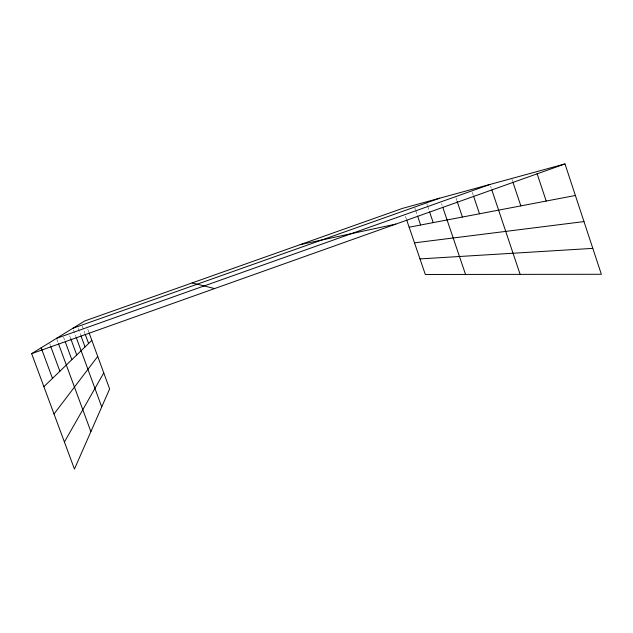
<?xml version="1.0" encoding="UTF-8"?>
<svg xmlns="http://www.w3.org/2000/svg" width="633" height="633" viewBox="0 0 633 633"><rect width="100%" height="100%" fill="white"/><g stroke="black" fill="none" stroke-linecap="round" stroke-linejoin="round"><path stroke-width="0.47" stroke-dasharray="3.17 2.37" d="M49.698 343.672L50.379 345.507M73.507 330.078L75.818 336.368M69.677 335.822L70.35 337.65M63.577 337.294L64.566 339.976M56.835 339.28L58.189 342.951M87.773 329.279L88.786 332.048M82.163 325.948L84.869 333.33M78.223 328.385L80.613 334.873M405.468 216.415L406.386 219.113M426.784 203.699L427.402 205.503M427.71 206.398L429.237 210.908M414.813 207.948L415.43 209.745M415.731 210.647L417.266 215.133M455.91 197.773L456.836 200.526M441.541 203.644L442.158 205.456M472.273 192.345L473.215 195.138M512.002 179.416L512.611 181.244M490.607 186.276L491.216 188.112"/><path stroke-width="0.95" d="M64.408 441.992L103.765 372.932M54.019 413.974L97.719 356.426M43.899 386.676L91.832 340.364M89.126 332.974L109.62 388.923L74.449 469.077L31.65 353.657L84.727 320.971L402.699 208.32L564.984 163.923L601.35 274.279L425.313 274.485L406.695 220.007M56.495 338.354L489.989 184.44M31.65 353.657L564.984 163.923M72.85 328.282L439.698 198.2M300.192 244.639L395.799 224.114M409.155 227.2L575.381 195.486M414.496 242.843L583.982 221.582M419.988 258.913L592.812 248.373M192.108 282.927L214.603 288.569M50.711 346.425L59.882 371.239M41.161 347.802L52.476 378.384M76.15 337.262L101.731 406.908M70.682 338.56L76.72 354.963M65.231 341.773L71.83 359.694M58.529 343.869L90.883 431.627M85.21 334.256L88.596 343.49M80.953 335.806L85.036 346.931M429.546 211.802L433.217 222.61M417.574 216.035L420.629 225.016M457.153 201.444L462.414 217.04M442.776 207.268L465.54 274.437M473.531 196.072L479.49 213.78M512.92 182.154L520.84 205.891M491.833 189.947L520.128 274.374M537.077 173.561L546.192 201.057"/></g></svg>
